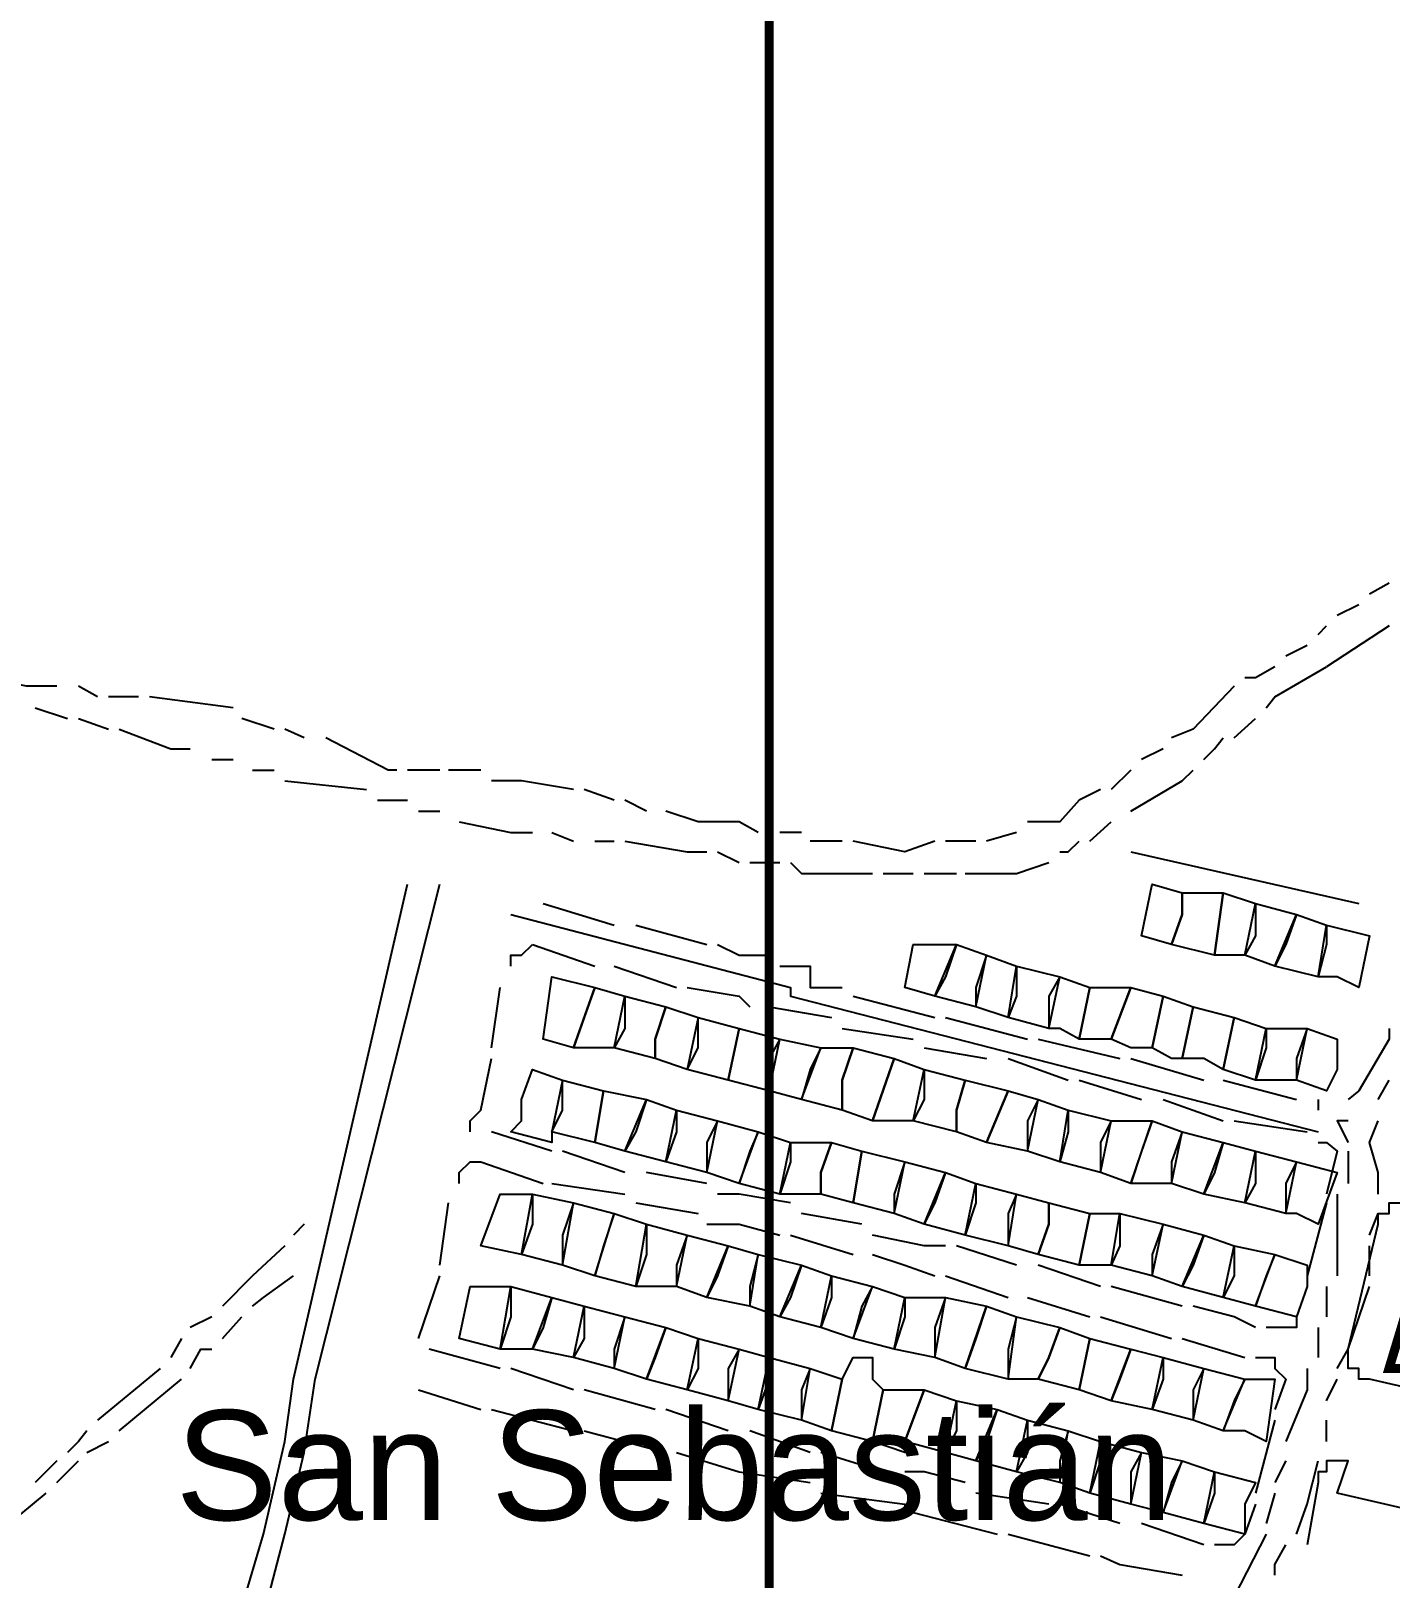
# Model space of a CAD drawing. Header units: millimetres. Extents: x -3588 to 75209, y -3737 to 38254.
# Drawn here: x 27751.4 to 27929.7, y 6250.5 to 6453.4 of the extents above; entities that cross this region are included whole.
import ezdxf

# ---------------------------------------------------------------- set-up
doc = ezdxf.new("R2010")
doc.units = ezdxf.units.MM
doc.layers.add('P', color=253, linetype='Continuous')
doc.layers.add('T', color=7, linetype='Continuous')

msp = doc.modelspace()

# ---------------------------------------------------------------- linework, layer by layer
at = {"layer": 'P', "const_width": 1.2}
for points in [[(27848.251, -785.456), (27848.251, 8540.772)], [(27934.911, 6281.896), (27933.775, 6277.943), (27929.55, 6277.943), (27932.367, 6287.257), (27934.911, 6286.137), (27934.911, 6281.896)]]:
    msp.add_lwpolyline(points, dxfattribs=at)
at = {"layer": 'P'}
for points in [[(27927.005, 6379.567), (27929.55, 6380.991)], [(27922.764, 6376.75), (27925.597, 6378.158)], [(27920.236, 6374.205), (27921.356, 6375.342)], [(27929.55, 6375.342), (27921.356, 6369.981)], [(27918.811, 6372.797), (27915.995, 6371.389)], [(27754.805, 6367.436), (27750.852, 6367.436), (27745.203, 6368.556)], [(27914.586, 6369.981), (27912.042, 6368.556), (27910.634, 6368.556)], [(27913.45, 6364.619), (27914.586, 6366.028), (27921.356, 6369.981)], [(27760.167, 6366.028), (27757.638, 6367.436)], [(27909.225, 6367.436), (27903.864, 6361.787), (27901.031, 6360.666)], [(27751.989, 6364.619), (27756.214, 6363.195)], [(27765.528, 6366.028), (27761.591, 6366.028)], [(27777.963, 6364.619), (27766.952, 6366.028)], [(27757.638, 6363.195), (27761.591, 6361.787)], [(27783.324, 6361.787), (27779.083, 6363.195)], [(27909.225, 6360.666), (27912.042, 6363.195)], [(27762.999, 6361.787), (27769.769, 6359.242), (27772.313, 6359.242)], [(27787.277, 6360.666), (27784.732, 6361.787)], [(27799.408, 6356.425), (27798.287, 6356.425), (27790.094, 6360.666)], [(27905.272, 6357.834), (27906.681, 6359.242), (27907.801, 6360.666)], [(27899.911, 6359.242), (27897.078, 6357.834)], [(27775.13, 6357.834), (27777.963, 6357.834)], [(27780.491, 6356.425), (27783.324, 6356.425)], [(27805.057, 6356.425), (27800.816, 6356.425)], [(27810.418, 6356.425), (27806.177, 6356.425)], [(27895.67, 6356.425), (27893.126, 6353.881)], [(27895.67, 6351.064), (27902.44, 6355.017), (27903.864, 6356.425)], [(27784.732, 6355.017), (27795.455, 6353.881)], [(27822.565, 6353.881), (27815.78, 6355.017), (27811.827, 6355.017)], [(27796.863, 6352.472), (27798.287, 6352.472), (27800.816, 6352.472)], [(27827.926, 6352.472), (27823.973, 6353.881)], [(27832.151, 6351.064), (27829.335, 6352.472)], [(27891.717, 6353.881), (27888.901, 6352.472), (27886.356, 6349.656), (27882.115, 6349.656)], [(27802.24, 6351.064), (27805.057, 6351.064)], [(27844.298, 6349.656), (27838.937, 6349.656), (27834.696, 6351.064)], [(27807.602, 6349.656), (27814.371, 6348.231), (27817.188, 6348.231)], [(27819.732, 6348.231), (27822.565, 6347.111)], [(27846.827, 6348.231), (27844.298, 6349.656)], [(27852.476, 6348.231), (27849.659, 6348.231)], [(27880.707, 6348.231), (27876.754, 6347.111)], [(27890.309, 6347.111), (27893.126, 6349.656)], [(27825.382, 6347.111), (27827.926, 6347.111)], [(27829.335, 6347.111), (27837.513, 6345.703), (27840.057, 6345.703)], [(27857.837, 6347.111), (27853.612, 6347.111)], [(27869.984, 6347.111), (27866.031, 6345.703), (27859.262, 6347.111)], [(27875.345, 6347.111), (27873.937, 6347.111), (27871.392, 6347.111)], [(27886.356, 6345.703), (27887.476, 6345.703), (27888.901, 6347.111)], [(27841.466, 6345.703), (27844.298, 6344.295)], [(27845.706, 6344.295), (27849.659, 6344.295)], [(27851.068, 6344.295), (27852.476, 6342.87), (27861.79, 6342.87)], [(27873.937, 6342.87), (27880.707, 6342.87), (27884.948, 6344.295)], [(27895.67, 6345.703), (27925.597, 6338.917)], [(27895.67, 6345.703), (27925.597, 6338.917)], [(27863.215, 6342.87), (27866.031, 6342.87), (27867.151, 6342.87)], [(27868.576, 6342.87), (27872.801, 6342.87)], [(27751.989, 6142.456), (27751.989, 6149.225), (27753.397, 6161.372), (27756.214, 6173.503), (27758.758, 6183.105), (27762.999, 6189.875), (27766.952, 6199.189), (27768.361, 6208.791), (27771.177, 6215.561), (27772.313, 6219.514), (27775.13, 6227.708), (27777.963, 6237.294), (27779.083, 6246.608), (27781.916, 6256.21), (27784.732, 6268.357), (27785.853, 6276.535), (27800.816, 6341.462)], [(27757.638, 6141.047), (27756.214, 6149.225), (27756.214, 6159.948), (27758.758, 6173.503), (27761.591, 6181.697), (27765.528, 6188.466), (27769.769, 6198.069), (27771.177, 6207.383), (27773.722, 6214.152), (27775.13, 6218.393), (27777.963, 6226.283), (27780.491, 6235.885), (27781.916, 6245.488), (27784.732, 6256.21), (27787.277, 6266.933), (27788.685, 6276.535), (27805.057, 6341.462)], [(27902.44, 6337.509), (27901.031, 6333.556), (27897.078, 6334.692), (27898.487, 6341.462), (27902.44, 6340.342), (27902.44, 6337.509)], [(27902.44, 6337.509), (27902.44, 6340.342), (27907.801, 6340.342), (27906.681, 6332.148), (27901.031, 6333.556), (27902.44, 6337.509)], [(27912.042, 6334.692), (27910.634, 6332.148), (27906.681, 6332.148), (27907.801, 6340.342), (27912.042, 6338.917), (27912.042, 6334.692)], [(27818.612, 6338.917), (27827.926, 6336.101)], [(27915.995, 6333.556), (27914.586, 6330.739), (27910.634, 6332.148), (27912.042, 6338.917), (27917.403, 6337.509), (27915.995, 6333.556)], [(27814.371, 6337.509), (27851.068, 6327.907), (27851.068, 6326.786), (27920.236, 6309.006)], [(27814.371, 6337.509), (27851.068, 6327.907), (27851.068, 6326.786), (27920.236, 6309.006)], [(27830.743, 6336.101), (27840.057, 6333.556)], [(27921.356, 6333.556), (27920.236, 6329.331), (27914.586, 6330.739), (27917.403, 6337.509), (27921.356, 6336.101), (27921.356, 6333.556)], [(27922.764, 6329.331), (27920.236, 6329.331), (27921.356, 6336.101), (27927.005, 6334.692), (27925.597, 6327.907), (27922.764, 6329.331)], [(27814.371, 6330.739), (27814.371, 6332.148), (27815.78, 6332.148), (27817.188, 6333.556)], [(27817.188, 6333.556), (27825.382, 6330.739)], [(27841.466, 6333.556), (27844.298, 6332.148)], [(27844.298, 6332.148), (27848.251, 6332.148)], [(27871.392, 6329.331), (27869.984, 6326.786), (27866.031, 6327.907), (27867.151, 6333.556), (27872.801, 6333.556), (27871.392, 6329.331)], [(27875.345, 6327.907), (27875.345, 6325.378), (27869.984, 6326.786), (27872.801, 6333.556), (27876.754, 6332.148), (27875.345, 6327.907)], [(27880.707, 6326.786), (27879.586, 6323.97), (27875.345, 6325.378), (27876.754, 6332.148), (27880.707, 6330.739), (27880.707, 6326.786)], [(27827.926, 6330.739), (27836.104, 6327.907)], [(27849.659, 6330.739), (27853.612, 6330.739), (27853.612, 6327.907), (27857.837, 6327.907)], [(27884.948, 6326.786), (27884.948, 6322.546), (27879.586, 6323.97), (27880.707, 6330.739), (27886.356, 6329.331), (27884.948, 6326.786)], [(27811.827, 6320.017), (27812.963, 6327.907)], [(27823.973, 6323.97), (27822.565, 6320.017), (27818.612, 6321.137), (27819.732, 6329.331), (27825.382, 6327.907), (27823.973, 6323.97)], [(27829.335, 6322.546), (27827.926, 6320.017), (27822.565, 6320.017), (27825.382, 6327.907), (27829.335, 6326.786), (27829.335, 6322.546)], [(27837.513, 6327.907), (27844.298, 6326.786), (27845.706, 6325.378)], [(27886.356, 6322.546), (27884.948, 6322.546), (27886.356, 6329.331), (27890.309, 6327.907), (27888.901, 6321.137), (27886.356, 6322.546)], [(27891.717, 6321.137), (27888.901, 6321.137), (27890.309, 6327.907), (27895.67, 6327.907), (27893.126, 6321.137), (27891.717, 6321.137)], [(27895.67, 6320.017), (27893.126, 6321.137), (27895.67, 6327.907), (27899.911, 6326.786), (27898.487, 6320.017), (27895.67, 6320.017)], [(27833.288, 6321.137), (27833.288, 6318.593), (27827.926, 6320.017), (27829.335, 6326.786), (27834.696, 6325.378), (27833.288, 6321.137)], [(27859.262, 6326.786), (27869.984, 6323.97)], [(27901.031, 6318.593), (27898.487, 6320.017), (27899.911, 6326.786), (27903.864, 6325.378), (27902.44, 6318.593), (27901.031, 6318.593)], [(27833.288, 6321.137), (27834.696, 6325.378), (27838.937, 6323.97), (27837.513, 6317.184), (27833.288, 6318.593), (27833.288, 6321.137)], [(27838.937, 6320.017), (27838.937, 6323.97), (27844.298, 6322.546), (27842.89, 6315.776), (27837.513, 6317.184), (27838.937, 6320.017)], [(27848.251, 6325.378), (27856.429, 6323.97)], [(27871.392, 6323.97), (27882.115, 6321.137)], [(27905.272, 6318.593), (27902.44, 6318.593), (27903.864, 6325.378), (27909.225, 6323.97), (27907.801, 6317.184), (27905.272, 6318.593)], [(27913.45, 6320.017), (27912.042, 6315.776), (27907.801, 6317.184), (27909.225, 6323.97), (27913.45, 6322.546), (27913.45, 6320.017)], [(27848.251, 6318.593), (27848.251, 6314.368), (27842.89, 6315.776), (27844.298, 6322.546), (27849.659, 6321.137), (27848.251, 6318.593)], [(27857.837, 6322.546), (27867.151, 6321.137)], [(27917.403, 6318.593), (27917.403, 6315.776), (27912.042, 6315.776), (27913.45, 6322.546), (27918.811, 6322.546), (27917.403, 6318.593)], [(27922.764, 6317.184), (27921.356, 6314.368), (27917.403, 6315.776), (27918.811, 6322.546), (27922.764, 6321.137), (27922.764, 6317.184)], [(27929.55, 6322.546), (27929.55, 6321.137), (27925.597, 6314.368), (27924.189, 6313.231)], [(27853.612, 6317.184), (27852.476, 6313.231), (27848.251, 6314.368), (27849.659, 6321.137), (27855.021, 6320.017), (27853.612, 6317.184)], [(27857.837, 6315.776), (27857.837, 6311.823), (27852.476, 6313.231), (27855.021, 6320.017), (27859.262, 6320.017), (27857.837, 6315.776)], [(27857.837, 6315.776), (27859.262, 6320.017), (27864.623, 6318.593), (27861.79, 6310.415), (27857.837, 6311.823), (27857.837, 6315.776)], [(27868.576, 6320.017), (27876.754, 6318.593)], [(27883.539, 6321.137), (27894.262, 6318.593)], [(27809.01, 6309.006), (27809.01, 6310.415), (27810.418, 6311.823), (27811.827, 6318.593)], [(27868.576, 6313.231), (27867.151, 6310.415), (27861.79, 6310.415), (27864.623, 6318.593), (27868.576, 6317.184), (27868.576, 6313.231)], [(27879.586, 6318.593), (27887.476, 6315.776)], [(27895.67, 6318.593), (27905.272, 6315.776)], [(27815.78, 6313.231), (27817.188, 6317.184), (27821.141, 6315.776), (27819.732, 6309.006), (27819.732, 6307.582), (27814.371, 6309.006), (27815.78, 6310.415), (27815.78, 6313.231)], [(27821.141, 6311.823), (27821.141, 6315.776), (27826.502, 6314.368), (27825.382, 6307.582), (27819.732, 6309.006), (27821.141, 6311.823)], [(27872.801, 6311.823), (27872.801, 6309.006), (27867.151, 6310.415), (27868.576, 6317.184), (27873.937, 6315.776), (27872.801, 6311.823)], [(27872.801, 6311.823), (27873.937, 6315.776), (27879.586, 6314.368), (27876.754, 6307.582), (27872.801, 6309.006), (27872.801, 6311.823)], [(27888.901, 6315.776), (27897.078, 6313.231)], [(27907.801, 6315.776), (27917.403, 6313.231)], [(27928.126, 6313.231), (27929.55, 6315.776)], [(27830.743, 6309.006), (27829.335, 6306.462), (27825.382, 6307.582), (27826.502, 6314.368), (27832.151, 6313.231), (27830.743, 6309.006)], [(27882.115, 6310.415), (27882.115, 6306.462), (27876.754, 6307.582), (27879.586, 6314.368), (27883.539, 6313.231), (27882.115, 6310.415)], [(27836.104, 6309.006), (27834.696, 6305.053), (27829.335, 6306.462), (27832.151, 6313.231), (27836.104, 6311.823), (27836.104, 6309.006)], [(27840.057, 6307.582), (27840.057, 6303.645), (27834.696, 6305.053), (27836.104, 6311.823), (27841.466, 6310.415), (27840.057, 6307.582)], [(27887.476, 6309.006), (27886.356, 6305.053), (27882.115, 6306.462), (27883.539, 6313.231), (27887.476, 6311.823), (27887.476, 6309.006)], [(27891.717, 6307.582), (27891.717, 6303.645), (27886.356, 6305.053), (27887.476, 6311.823), (27893.126, 6310.415), (27891.717, 6307.582)], [(27899.911, 6313.231), (27907.801, 6310.415)], [(27920.236, 6313.231), (27920.236, 6311.823)], [(27845.706, 6306.462), (27844.298, 6302.221), (27840.057, 6303.645), (27841.466, 6310.415), (27846.827, 6309.006), (27845.706, 6306.462)], [(27897.078, 6306.462), (27895.67, 6302.221), (27891.717, 6303.645), (27893.126, 6310.415), (27898.487, 6310.415), (27897.078, 6306.462)], [(27901.031, 6305.053), (27901.031, 6302.221), (27895.67, 6302.221), (27898.487, 6310.415), (27902.44, 6309.006), (27901.031, 6305.053)], [(27909.225, 6310.415), (27918.811, 6309.006)], [(27924.189, 6310.415), (27922.764, 6310.415), (27924.189, 6307.582)], [(27928.126, 6300.812), (27928.126, 6303.645), (27927.005, 6307.582), (27928.126, 6310.415)], [(27819.732, 6306.462), (27811.827, 6309.006)], [(27851.068, 6305.053), (27849.659, 6300.812), (27844.298, 6302.221), (27846.827, 6309.006), (27851.068, 6307.582), (27851.068, 6305.053)], [(27855.021, 6303.645), (27855.021, 6300.812), (27849.659, 6300.812), (27851.068, 6307.582), (27856.429, 6307.582), (27855.021, 6303.645)], [(27855.021, 6303.645), (27856.429, 6307.582), (27860.382, 6306.462), (27859.262, 6299.692), (27855.021, 6300.812), (27855.021, 6303.645)], [(27906.681, 6303.645), (27905.272, 6300.812), (27901.031, 6302.221), (27902.44, 6309.006), (27907.801, 6307.582), (27906.681, 6303.645)], [(27912.042, 6302.221), (27910.634, 6299.692), (27905.272, 6300.812), (27907.801, 6307.582), (27912.042, 6306.462), (27912.042, 6302.221)], [(27920.236, 6307.582), (27921.356, 6307.582), (27922.764, 6306.462), (27921.356, 6300.812)], [(27829.335, 6303.645), (27821.141, 6306.462)], [(27864.623, 6300.812), (27864.623, 6298.268), (27859.262, 6299.692), (27860.382, 6306.462), (27866.031, 6305.053), (27864.623, 6300.812)], [(27915.995, 6302.221), (27915.995, 6298.268), (27910.634, 6299.692), (27912.042, 6306.462), (27917.403, 6305.053), (27915.995, 6302.221)], [(27924.189, 6306.462), (27924.189, 6302.221)], [(27807.602, 6302.221), (27807.602, 6303.645), (27809.01, 6305.053), (27810.418, 6305.053)], [(27810.418, 6305.053), (27818.612, 6302.221)], [(27840.057, 6302.221), (27832.151, 6303.645)], [(27869.984, 6299.692), (27868.576, 6296.86), (27864.623, 6298.268), (27866.031, 6305.053), (27871.392, 6303.645), (27869.984, 6299.692)], [(27875.345, 6299.692), (27873.937, 6295.451), (27868.576, 6296.86), (27871.392, 6303.645), (27875.345, 6302.221), (27875.345, 6299.692)], [(27917.403, 6298.268), (27915.995, 6298.268), (27917.403, 6305.053), (27922.764, 6303.645), (27920.236, 6296.86), (27917.403, 6298.268)], [(27819.732, 6302.221), (27829.335, 6300.812)], [(27879.586, 6298.268), (27879.586, 6294.043), (27873.937, 6295.451), (27875.345, 6302.221), (27880.707, 6300.812), (27879.586, 6298.268)], [(27805.057, 6291.498), (27806.177, 6299.692)], [(27817.188, 6296.86), (27815.78, 6292.907), (27810.418, 6294.043), (27812.963, 6300.812), (27817.188, 6300.812), (27817.188, 6296.86)], [(27821.141, 6295.451), (27821.141, 6291.498), (27815.78, 6292.907), (27817.188, 6300.812), (27822.565, 6299.692), (27821.141, 6295.451)], [(27826.502, 6294.043), (27825.382, 6290.09), (27821.141, 6291.498), (27822.565, 6299.692), (27827.926, 6298.268), (27826.502, 6294.043)], [(27830.743, 6299.692), (27838.937, 6298.268)], [(27851.068, 6299.692), (27844.298, 6300.812), (27841.466, 6300.812)], [(27884.948, 6296.86), (27883.539, 6292.907), (27879.586, 6294.043), (27880.707, 6300.812), (27884.948, 6299.692), (27884.948, 6296.86)], [(27884.948, 6296.86), (27884.948, 6299.692), (27890.309, 6298.268), (27888.901, 6291.498), (27883.539, 6292.907), (27884.948, 6296.86)], [(27921.356, 6299.692), (27918.811, 6290.09)], [(27922.764, 6300.812), (27922.764, 6292.907)], [(27928.126, 6296.86), (27928.126, 6298.268), (27929.55, 6298.268), (27929.55, 6299.692), (27930.958, 6299.692), (27932.367, 6299.692), (28008.304, 6281.896), (28008.304, 6280.488), (28009.424, 6280.488), (28009.424, 6279.367), (28009.424, 6277.943), (28005.488, 6260.163), (28005.488, 6259.043), (28004.063, 6259.043), (28002.943, 6259.043), (27927.005, 6276.535), (27925.597, 6276.535), (27925.597, 6277.943), (27924.189, 6277.943), (27924.189, 6279.367), (27924.189, 6280.488), (27928.126, 6296.86)], [(27832.151, 6292.907), (27830.743, 6288.682), (27825.382, 6290.09), (27827.926, 6298.268), (27832.151, 6296.86), (27832.151, 6292.907)], [(27860.382, 6296.86), (27852.476, 6298.268)], [(27894.262, 6294.043), (27893.126, 6291.498), (27888.901, 6291.498), (27890.309, 6298.268), (27894.262, 6298.268), (27894.262, 6294.043)], [(27898.487, 6292.907), (27898.487, 6290.09), (27893.126, 6291.498), (27894.262, 6298.268), (27899.911, 6296.86), (27898.487, 6292.907)], [(27927.005, 6295.451), (27928.126, 6298.268)], [(27787.277, 6296.86), (27785.853, 6295.451)], [(27836.104, 6291.498), (27836.104, 6288.682), (27830.743, 6288.682), (27832.151, 6296.86), (27837.513, 6295.451), (27836.104, 6291.498)], [(27841.466, 6290.09), (27840.057, 6287.257), (27836.104, 6288.682), (27837.513, 6295.451), (27842.89, 6294.043), (27841.466, 6290.09)], [(27840.057, 6296.86), (27844.298, 6296.86), (27849.659, 6295.451)], [(27851.068, 6295.451), (27859.262, 6292.907)], [(27871.392, 6294.043), (27868.576, 6294.043), (27861.79, 6295.451)], [(27903.864, 6291.498), (27902.44, 6288.682), (27898.487, 6290.09), (27899.911, 6296.86), (27905.272, 6295.451), (27903.864, 6291.498)], [(27909.225, 6290.09), (27907.801, 6287.257), (27902.44, 6288.682), (27905.272, 6295.451), (27909.225, 6294.043), (27909.225, 6290.09)], [(27784.732, 6294.043), (27780.491, 6290.09), (27776.538, 6286.137)], [(27845.706, 6288.682), (27845.706, 6286.137), (27840.057, 6287.257), (27842.89, 6294.043), (27846.827, 6292.907), (27845.706, 6288.682)], [(27880.707, 6291.498), (27872.801, 6294.043)], [(27913.45, 6290.09), (27912.042, 6286.137), (27907.801, 6287.257), (27909.225, 6294.043), (27914.586, 6292.907), (27913.45, 6290.09)], [(27927.005, 6290.09), (27927.005, 6294.043)], [(27851.068, 6287.257), (27849.659, 6284.729), (27845.706, 6286.137), (27846.827, 6292.907), (27852.476, 6291.498), (27851.068, 6287.257)], [(27856.429, 6287.257), (27855.021, 6283.32), (27849.659, 6284.729), (27852.476, 6291.498), (27856.429, 6290.09), (27856.429, 6287.257)], [(27861.79, 6292.907), (27866.031, 6291.498), (27869.984, 6290.09)], [(27891.717, 6288.682), (27883.539, 6291.498)], [(27918.811, 6288.682), (27917.403, 6284.729), (27912.042, 6286.137), (27914.586, 6292.907), (27918.811, 6291.498), (27918.811, 6288.682)], [(27922.764, 6292.907), (27922.764, 6290.09)], [(27780.491, 6286.137), (27781.916, 6287.257), (27785.853, 6290.09)], [(27802.24, 6281.896), (27805.057, 6290.09)], [(27860.382, 6286.137), (27859.262, 6281.896), (27855.021, 6283.32), (27856.429, 6290.09), (27861.79, 6288.682), (27860.382, 6286.137)], [(27871.392, 6290.09), (27879.586, 6287.257)], [(27814.371, 6284.729), (27812.963, 6280.488), (27807.602, 6281.896), (27809.01, 6288.682), (27814.371, 6288.682), (27814.371, 6284.729)], [(27818.612, 6283.32), (27817.188, 6280.488), (27812.963, 6280.488), (27814.371, 6288.682), (27819.732, 6287.257), (27818.612, 6283.32)], [(27823.973, 6281.896), (27822.565, 6279.367), (27817.188, 6280.488), (27819.732, 6287.257), (27823.973, 6286.137), (27823.973, 6281.896)], [(27866.031, 6284.729), (27864.623, 6280.488), (27859.262, 6281.896), (27861.79, 6288.682), (27866.031, 6287.257), (27866.031, 6284.729)], [(27869.984, 6283.32), (27869.984, 6279.367), (27864.623, 6280.488), (27866.031, 6287.257), (27871.392, 6287.257), (27869.984, 6283.32)], [(27875.345, 6281.896), (27873.937, 6277.943), (27869.984, 6279.367), (27871.392, 6287.257), (27876.754, 6286.137), (27875.345, 6281.896)], [(27882.115, 6287.257), (27890.309, 6284.729)], [(27902.44, 6286.137), (27893.126, 6288.682)], [(27918.811, 6288.682), (27917.403, 6284.729), (27917.403, 6283.32), (27915.995, 6283.32), (27913.45, 6283.32)], [(27921.356, 6288.682), (27921.356, 6284.729)], [(27922.764, 6277.943), (27924.189, 6280.488), (27927.005, 6288.682)], [(27934.911, 6281.896), (27933.775, 6277.943), (27929.55, 6277.943), (27932.367, 6287.257), (27934.911, 6286.137), (27934.911, 6281.896)], [(27827.926, 6280.488), (27827.926, 6277.943), (27822.565, 6279.367), (27823.973, 6286.137), (27829.335, 6284.729), (27827.926, 6280.488)], [(27879.586, 6280.488), (27879.586, 6276.535), (27873.937, 6277.943), (27876.754, 6286.137), (27880.707, 6284.729), (27879.586, 6280.488)], [(27912.042, 6283.32), (27909.225, 6284.729), (27903.864, 6286.137)], [(27775.13, 6284.729), (27772.313, 6283.32)], [(27776.538, 6281.896), (27779.083, 6284.729)], [(27833.288, 6279.367), (27832.151, 6276.535), (27827.926, 6277.943), (27829.335, 6284.729), (27834.696, 6283.32), (27833.288, 6279.367)], [(27838.937, 6277.943), (27837.513, 6275.127), (27832.151, 6276.535), (27834.696, 6283.32), (27838.937, 6281.896), (27838.937, 6277.943)], [(27884.948, 6279.367), (27883.539, 6276.535), (27879.586, 6276.535), (27880.707, 6284.729), (27886.356, 6283.32), (27884.948, 6279.367)], [(27884.948, 6279.367), (27886.356, 6283.32), (27890.309, 6281.896), (27888.901, 6275.127), (27883.539, 6276.535), (27884.948, 6279.367)], [(27891.717, 6284.729), (27901.031, 6281.896)], [(27920.236, 6283.32), (27920.236, 6279.367)], [(27771.177, 6281.896), (27769.769, 6279.367)], [(27842.89, 6277.943), (27842.89, 6273.718), (27837.513, 6275.127), (27838.937, 6281.896), (27844.298, 6280.488), (27842.89, 6277.943)], [(27894.262, 6276.535), (27893.126, 6273.718), (27888.901, 6275.127), (27890.309, 6281.896), (27895.67, 6280.488), (27894.262, 6276.535)], [(27902.44, 6281.896), (27910.634, 6279.367)], [(27772.313, 6277.943), (27773.722, 6280.488), (27775.13, 6280.488)], [(27812.963, 6277.943), (27803.649, 6280.488)], [(27848.251, 6276.535), (27846.827, 6272.582), (27842.89, 6273.718), (27844.298, 6280.488), (27848.251, 6279.367), (27848.251, 6276.535)], [(27852.476, 6275.127), (27852.476, 6271.174), (27846.827, 6272.582), (27848.251, 6279.367), (27853.612, 6277.943), (27852.476, 6275.127)], [(27861.79, 6268.357), (27856.429, 6269.765), (27857.837, 6276.535), (27859.262, 6279.367), (27861.79, 6279.367), (27861.79, 6276.535), (27863.215, 6275.127), (27861.79, 6268.357)], [(27899.911, 6276.535), (27898.487, 6272.582), (27893.126, 6273.718), (27895.67, 6280.488), (27899.911, 6279.367), (27899.911, 6276.535)], [(27903.864, 6275.127), (27903.864, 6271.174), (27898.487, 6272.582), (27899.911, 6279.367), (27905.272, 6277.943), (27903.864, 6275.127)], [(27912.042, 6279.367), (27914.586, 6279.367), (27914.586, 6277.943), (27915.995, 6276.535), (27914.586, 6272.582)], [(27768.361, 6277.943), (27760.167, 6271.174)], [(27822.565, 6275.127), (27814.371, 6277.943)], [(27856.429, 6269.765), (27852.476, 6271.174), (27853.612, 6277.943), (27857.837, 6276.535), (27856.429, 6269.765)], [(27909.225, 6273.718), (27907.801, 6269.765), (27903.864, 6271.174), (27905.272, 6277.943), (27910.634, 6276.535), (27909.225, 6273.718)], [(27918.811, 6277.943), (27918.811, 6275.127), (27915.995, 6268.357)], [(27762.999, 6269.765), (27771.177, 6276.535)], [(27802.24, 6275.127), (27810.418, 6272.582)], [(27833.288, 6272.582), (27823.973, 6275.127)], [(27866.031, 6268.357), (27866.031, 6266.933), (27861.79, 6268.357), (27863.215, 6275.127), (27868.576, 6275.127), (27866.031, 6268.357)], [(27872.801, 6269.765), (27871.392, 6266.933), (27866.031, 6268.357), (27868.576, 6275.127), (27872.801, 6273.718), (27872.801, 6269.765)], [(27910.634, 6269.765), (27907.801, 6269.765), (27910.634, 6276.535), (27914.586, 6276.535), (27913.45, 6268.357), (27910.634, 6269.765)], [(27921.356, 6273.718), (27922.764, 6276.535)], [(27876.754, 6268.357), (27875.345, 6265.812), (27871.392, 6266.933), (27872.801, 6273.718), (27878.162, 6272.582), (27876.754, 6268.357)], [(27811.827, 6272.582), (27822.565, 6269.765)], [(27842.89, 6269.765), (27834.696, 6272.582)], [(27882.115, 6266.933), (27880.707, 6264.404), (27875.345, 6265.812), (27878.162, 6272.582), (27882.115, 6271.174), (27882.115, 6266.933)], [(27886.356, 6265.812), (27886.356, 6262.996), (27880.707, 6264.404), (27882.115, 6271.174), (27887.476, 6269.765), (27886.356, 6265.812)], [(27914.586, 6271.174), (27912.042, 6261.571)], [(27921.356, 6268.357), (27921.356, 6271.174)], [(27758.758, 6269.765), (27757.638, 6268.357), (27756.214, 6266.933)], [(27823.973, 6269.765), (27834.696, 6266.933)], [(27853.612, 6266.933), (27845.706, 6269.765)], [(27891.717, 6265.812), (27890.309, 6261.571), (27886.356, 6262.996), (27887.476, 6269.765), (27891.717, 6268.357), (27891.717, 6265.812)], [(27758.758, 6266.933), (27761.591, 6268.357)], [(27836.104, 6266.933), (27844.298, 6264.404)], [(27863.215, 6264.404), (27855.021, 6266.933)], [(27895.67, 6264.404), (27895.67, 6260.163), (27890.309, 6261.571), (27891.717, 6268.357), (27897.078, 6266.933), (27895.67, 6264.404)], [(27901.031, 6262.996), (27899.911, 6259.043), (27895.67, 6260.163), (27897.078, 6266.933), (27902.44, 6265.812), (27901.031, 6262.996)], [(27754.805, 6265.812), (27751.989, 6262.996)], [(27754.805, 6262.996), (27757.638, 6265.812)], [(27906.681, 6261.571), (27905.272, 6257.618), (27899.911, 6259.043), (27902.44, 6265.812), (27906.681, 6264.404), (27906.681, 6261.571)], [(27915.995, 6265.812), (27914.586, 6262.996)], [(27917.403, 6256.21), (27918.811, 6260.163), (27920.236, 6265.812)], [(27997.294, 6226.283), (28001.535, 6244.079), (28001.535, 6245.488), (28001.535, 6246.608), (28000.11, 6246.608), (28000.11, 6248.032), (27998.702, 6244.079), (27922.764, 6261.571), (27924.189, 6265.812), (27922.764, 6265.812), (27921.356, 6265.812), (27921.356, 6264.404), (27920.236, 6264.404), (27920.236, 6262.996), (27918.811, 6254.802)], [(27844.298, 6264.404), (27853.612, 6262.996)], [(27873.937, 6262.996), (27868.576, 6264.404), (27866.031, 6264.404)], [(27910.634, 6260.163), (27910.634, 6256.21), (27905.272, 6257.618), (27906.681, 6264.404), (27912.042, 6262.996), (27910.634, 6260.163)], [(27745.203, 6254.802), (27753.397, 6261.571)], [(27855.021, 6261.571), (27866.031, 6260.163), (27866.031, 6259.043)], [(27884.948, 6260.163), (27875.345, 6261.571)], [(27914.586, 6261.571), (27913.45, 6257.618)], [(27867.151, 6259.043), (27878.162, 6256.21)], [(27894.262, 6257.618), (27886.356, 6260.163)], [(27912.042, 6260.163), (27910.634, 6256.21), (27909.225, 6254.802), (27906.681, 6254.802)], [(27905.272, 6254.802), (27897.078, 6257.618)], [(27879.586, 6256.21), (27890.309, 6253.393)], [(27913.45, 6256.21), (27909.225, 6248.032), (27909.225, 6246.608)], [(27914.586, 6250.849), (27914.586, 6252.257), (27915.995, 6254.802)], [(27891.717, 6253.393), (27894.262, 6252.257), (27902.44, 6250.849)]]:
    msp.add_lwpolyline(points, dxfattribs=at)

# ---------------------------------------------------------------- texts
at = {"layer": 'T', "insert": (27770.361, 6272.47), "char_height": 14.40334, "attachment_point": 1}
msp.add_mtext('{\\fArial|b0|i0|c0|p18;San Sebastián}', dxfattribs=at)

doc.saveas('drawing.dxf')
